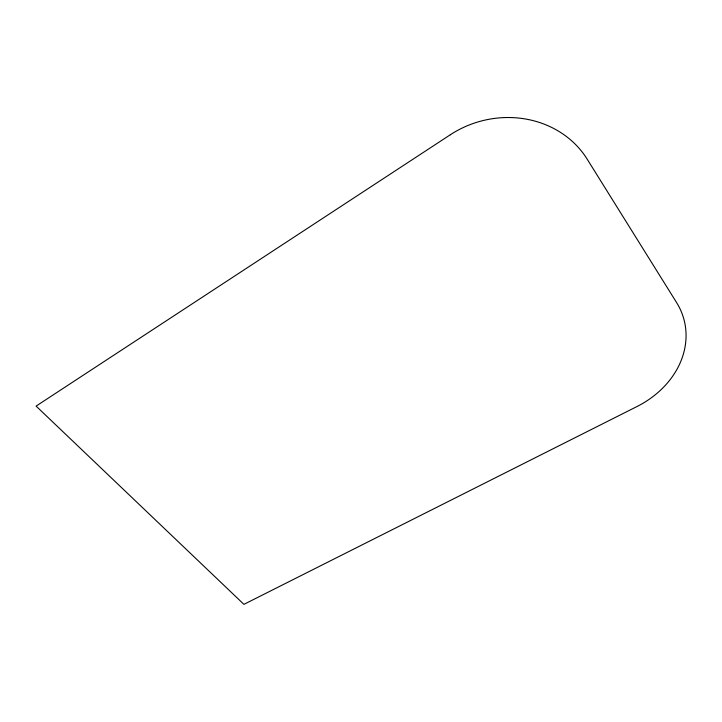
<?xml version="1.0" encoding="UTF-8"?>
<svg xmlns="http://www.w3.org/2000/svg" width="722" height="722" viewBox="0 0 722 722"><rect width="100%" height="100%" fill="white"/><g stroke="black" fill="none" stroke-linecap="round" stroke-linejoin="round"><path stroke-width="1.08" d="M450.32 134.761L36.1 406.098L243.919 604.359L636.93 406.567A90.692 74.709 -14 0 0 676.604 302.59L587.121 159.075A96.73 87.949 -16.2 0 0 450.32 134.761"/></g></svg>
